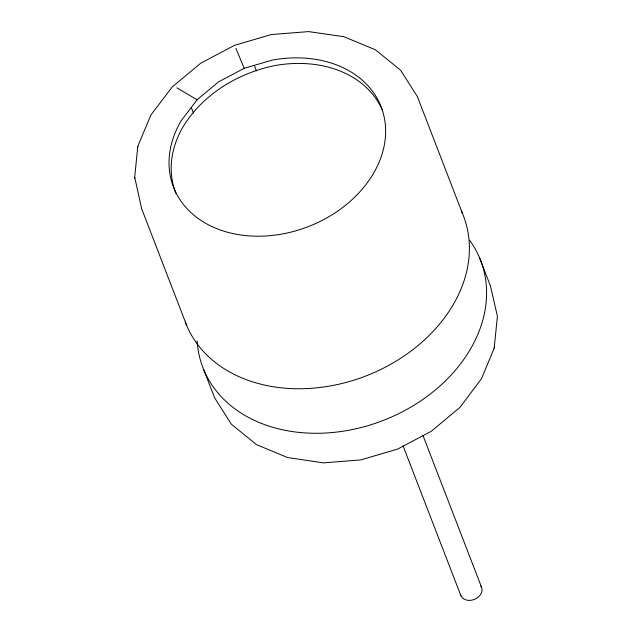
<?xml version="1.0" encoding="UTF-8"?>
<svg xmlns="http://www.w3.org/2000/svg" width="632" height="632" viewBox="0 0 632 632"><rect width="100%" height="100%" fill="white"/><g stroke="black" fill="none" stroke-linecap="round" stroke-linejoin="round"><path stroke-width="0.95" d="M186.701 325.496L141.592 208.584L134.711 177.165M134.592 178.311L137.8 146.332L150.866 115.016L172.165 86.987L200.692 63.224L234.535 45.322L271.318 34.555L308.59 31.6L343.8 36.68L375.487 49.825L400.656 70.286L417.373 96.617L462.482 213.521M203.883 370.028L214.627 397.86L231.344 424.191L256.513 444.652L287.442 457.497L323.41 462.877L360.682 459.922L397.465 449.154L431.308 431.253L459.835 407.49L481.513 378.702L494.2 348.145L497.408 316.166L490.408 285.893L479.672 258.061M137.689 147.359L137.8 146.332M494.2 348.145L494.311 347.118M197.113 99.777L181.021 120.965A111.311 85.391 -21.1 0 0 245.287 235.546A111.311 85.391 -21.1 0 0 384.777 142.366A111.311 85.391 -21.1 0 0 272.06 60.143L244.244 68.296L218.68 81.812L197.113 99.777L176.834 87.824M235.878 48.388L244.244 68.296M423.006 435.535L481.552 587.262M403.034 445.773L460.87 595.66M254.309 65.349L256.458 70.91M191.291 107.44L193.439 113.01M480.818 585.951A11.163 8.564 -21.1 0 1 474.529 599.357A11.163 8.564 -21.1 0 1 460.452 594.222M469.687 240.342A148.844 114.187 -21.1 0 1 380.18 421.591A148.844 114.187 -21.1 0 1 197.129 340.869M461.328 210.898A148.844 114.187 -21.1 0 1 368.259 375.029A148.844 114.187 -21.1 0 1 185.295 321.933M175.996 193.582A111.311 85.391 -21.1 0 1 183.169 126.526C203.172 94.271 237.458 73.344 274.209 65.712A111.311 85.391 -21.1 0 1 382.226 109.85"/></g></svg>
